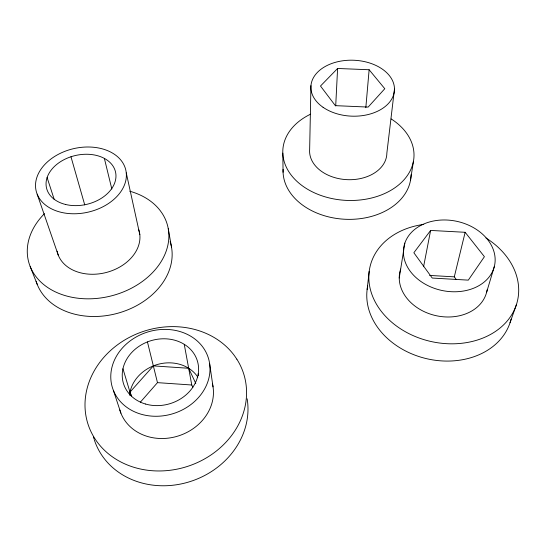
<?xml version="1.0" encoding="UTF-8"?>
<svg xmlns="http://www.w3.org/2000/svg" width="546" height="546" viewBox="0 0 546 546"><rect width="100%" height="100%" fill="white"/><g stroke="black" fill="none" stroke-linecap="round" stroke-linejoin="round"><path stroke-width="0.82" d="M310.94 85.633L309.65 149.474A38.664 27.621 2.9 0 0 346.983 179.654A38.664 27.621 2.9 0 0 386.855 153.133L394.465 89.121M335.701 105.924L337.599 68.475L369.13 69.745L384.793 88.718L368.147 107.077L335.353 105.651L320.488 86.029L337.599 68.475M365.827 107.699L369.13 69.745M367.137 289.489L369.198 271.307M410.462 180.535L413.431 161.329M399.235 277.989L404.832 243.12M423.573 266.735L430.617 230.432L465.151 232.296L484.411 256.695L468.304 280.139L432.248 278.05L413.854 252.75L430.617 230.432M456.326 279.572L454.299 276.849L465.151 232.296M486.616 292.267L494.307 266.591A46.308 35.367 12 0 0 434.343 220.837A46.308 35.367 12 0 0 419.151 280.2A46.308 35.367 12 0 0 494.307 266.591M510.039 322.727L516.339 304.873M140.397 402.136L157.473 382.644L191.769 384.998L192.84 387.298M429.627 275.43L454.299 276.849M195.789 383.469L188.67 368.27L153.344 365.895L129.982 392.124L131.559 395.973M30.167 266.475L37.264 284.5M37.169 194.171L58.272 255.173M113.356 390.322L120.912 413.179M47.106 177.566L54.211 199.406M122.946 368.755L130.965 395.386M70.973 156.757L84.739 204.907M147.44 341.919L157.473 382.644M104.368 158.395L111.828 189.012M126.263 172.891A46.028 32.569 -13.1 0 1 61.077 212.305A46.028 32.569 -13.1 0 1 55.501 155.931A46.028 32.569 -13.1 0 1 126.263 172.891L139.824 234.664M184.241 344.314L191.769 384.998M168.25 228.747L171.533 247.249M198.232 373.846L198.519 375.512M209.582 363.329A50.212 42.759 -17 0 1 141.387 414.298A50.212 42.759 -17 0 1 130.194 340.875A50.212 42.759 -17 0 1 209.582 363.329L213.042 386.889M282.808 153.098L283.074 172.263M170.127 241.619A69.888 53.426 -15 0 1 119.342 312.79A69.888 53.426 -15 0 1 36.132 281.272M44.513 213.623A71.792 53.958 -14.5 0 0 44.786 285.408A71.792 53.958 -14.5 0 0 136.855 285.142A71.792 53.958 -14.5 0 0 162.094 213.274L160.128 210.51A71.792 53.958 -14.5 0 0 129.75 191.216M247.147 398.792A79.368 69.752 -19.6 0 1 186.241 482.712A79.368 69.752 -19.6 0 1 94.356 439.96M94.13 439.25A79.368 69.752 -19.6 0 1 93.502 437.107M129.498 395.215A37.06 32.132 -18.3 0 1 158.285 364.25A37.06 32.132 -18.3 0 1 197.795 377.054M212.387 383.613A48.15 41.762 -18.4 0 1 176.781 436.418A48.15 41.762 -18.4 0 1 119.813 409.971M138.793 229.818A42.267 31.743 -14.5 0 1 106.354 272.468A42.267 31.743 -14.5 0 1 57.077 251.16M423.778 224.406A75.676 59.173 12.9 0 0 375.02 301.576A75.676 59.173 12.9 0 0 482.882 338.063A75.676 59.173 12.9 0 0 501.61 250.73L498.594 247.72A75.676 59.173 12.9 0 0 485.954 237.981M511.076 319.123A73.58 58.429 13.6 0 1 426.706 358.708A73.58 58.429 13.6 0 1 367.731 285.913M310.578 114.182A65.657 46.942 2.9 0 0 294.806 179.272A65.657 46.942 2.9 0 0 386.288 192.772A65.657 46.942 2.9 0 0 401.938 127.655L399.515 125.3A65.657 46.942 2.9 0 0 391.161 118.919M411.042 174.652A64.039 46.663 3.1 0 1 345.611 219.287A64.039 46.663 3.1 0 1 283.094 169.335M487.128 289.824A44.547 34.807 12.9 0 1 434.998 315.431A44.547 34.807 12.9 0 1 400.668 269.082M236.862 359.207L234.391 355.603A81.811 71.014 -18.5 0 0 95.325 368.973A81.811 71.014 -18.5 0 0 165.151 470.754A81.811 71.014 -18.5 0 0 236.862 359.207M65.486 204.45A35.422 25.061 -13.1 0 0 115.902 174.365A35.422 25.061 -13.1 0 0 61.637 161.002A35.422 25.061 -13.1 0 0 65.486 204.45M145.509 404.026A38.643 32.897 -17 0 0 198.314 365.158A38.643 32.897 -17 0 0 137.428 347.433A38.643 32.897 -17 0 0 145.509 404.026M323.082 107.309A41.817 27.982 2.3 0 0 393.031 96.389A41.817 27.982 2.3 0 0 341.892 60.913A41.817 27.982 2.3 0 0 323.082 107.309"/></g></svg>
